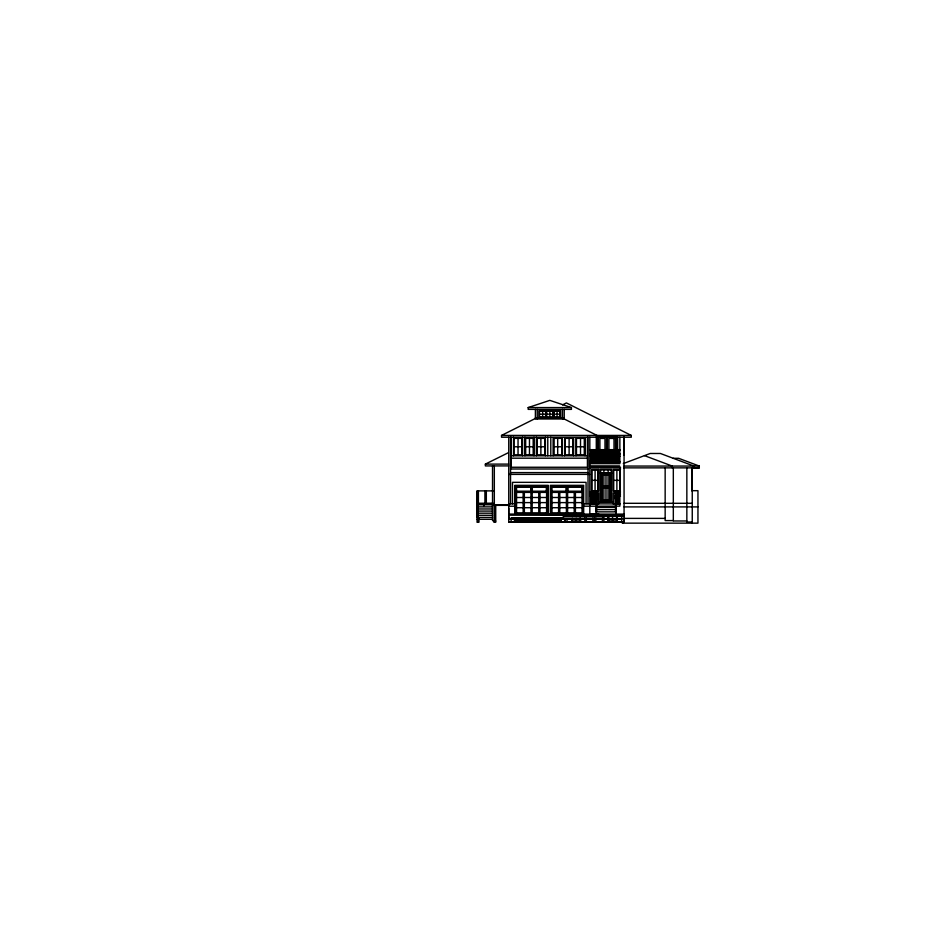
<?xml version="1.0" encoding="UTF-8"?>
<svg xmlns="http://www.w3.org/2000/svg" width="940" height="940" viewBox="0 0 940 940"><rect width="100%" height="100%" fill="white"/><g stroke="black" fill="none" stroke-linecap="round" stroke-linejoin="round"><path stroke-width="1.41" d="M564.693 520.502L564.693 522.147L564.67 518.845M595.067 490.704L595.091 470.129M602.293 489L602.293 487.672L609.672 487.672L609.661 500.315L602.293 500.315L602.293 487.672M603.868 472.914L603.868 469.765M608.074 500.315L608.086 487.672M600.566 501.972L600.566 473.361L611.4 473.372L611.376 501.984L598.686 501.984L611.611 501.984L611.623 469.542L600.343 469.53L600.343 501.972M613.256 503.911L613.256 492.819L620.471 492.819M615.195 503.911L615.207 494.769L620.471 494.769M616.734 503.911L616.746 496.308L620.471 496.308M619.871 490.574L619.895 470.153M624.066 455.113L624.066 436.736M567.008 518.986L567.008 522.147L564.599 522.147M608.145 472.914L608.192 469.765M562.508 404.882L566.409 402.931L631.28 435.42L631.28 437.218L501.537 437.218L501.537 435.42L536.564 417.877M508.74 465.899L485.357 465.923L485.357 464.113L508.399 452.68M535.389 417.959L564.223 417.912M623.314 463.573L650.198 453.48L660.409 453.48L693.896 466.064L693.896 467.862M528.186 407.572L549.806 400.37L571.438 407.572L571.438 409.37L528.186 409.37L528.186 407.572L571.438 407.572M508.74 518.41L508.74 508.211M493.018 503.405L478.413 503.488L478.413 490.88M535.389 418.253L564.223 418.206M539.642 411.18L545.647 411.18L545.647 417.184L539.642 417.184M546.857 411.18L552.861 411.18L552.861 417.184L546.857 417.184M539.642 414.176L545.647 414.176M546.857 414.176L552.861 414.176M554.06 414.176L560.064 414.176M501.537 435.42L631.28 435.42M513.546 437.758L522.558 437.758M524.955 437.758L533.967 437.758M536.376 437.758L545.376 437.758M514.145 438.357L521.959 438.357L521.959 455.183L514.145 455.183M544.777 438.357L536.975 438.357L536.975 455.183L544.777 455.183M561.603 438.357L553.789 438.357L553.789 455.183L561.603 455.183M576.62 438.357L584.422 438.357L584.422 455.183L576.62 455.183M514.145 446.77L521.959 446.77M525.554 446.77L533.368 446.77M536.975 446.77L544.777 446.77M553.789 446.77L561.603 446.77M565.198 446.77L573.012 446.77M576.467 446.77L584.422 446.77M589.827 449.673L619.871 449.673M589.827 450.272L619.871 450.272M589.827 453.903L596.289 453.903M617.615 453.903L620.2 453.903M510.538 455.782L587.43 455.782M589.827 456.311L596.289 456.311M617.615 456.311L620.2 456.311M599.896 458.109L604.996 458.109L604.996 438.44L599.896 438.44L599.896 461.693M511.137 458.18L587.43 458.18M673.228 458.297L678.633 458.297L699.301 466.064L699.301 467.862L692.251 467.862L692.251 523.145M589.827 461.411L619.789 461.411M589.827 461.693L619.871 461.693M589.827 461.916L619.871 461.916M589.827 463.655L619.871 463.655L619.871 437.218M485.357 464.113L508.704 464.113M624.019 466.064L699.301 466.064M589.827 466.651L619.871 466.651L619.871 506.143L583.67 506.214M623.667 467.862L699.301 467.862M510.538 468.99L588.029 468.99M510.538 472.597L588.029 472.597M508.74 474.383L589.827 474.383M592.082 480.34L598.087 480.34M613.855 480.363L619.883 480.363M516.553 486.99L546.587 486.99M551.991 486.99L582.024 486.99M516.695 487.143L530.818 487.143L530.818 491.044M552.144 487.143L566.256 487.143L566.256 491.044M691.617 490.68L697.95 490.68L697.95 523.145L622.28 523.145L624.066 522.17L624.066 436.548M493.336 490.88L477.062 490.88L477.062 522.299L478.871 522.299L478.871 517.917M516.553 491.197L546.587 491.197M551.991 491.197L582.024 491.197M477.367 491.491L477.966 491.491M589.827 491.679L596.736 491.69L596.747 503.911M619.871 491.679L615.359 491.679L615.359 498.94L615.959 498.94L615.959 491.679M615.359 492.184L615.959 492.184M589.827 492.278L596.736 492.278M615.359 492.278L619.871 492.278M516.553 492.396L546.587 492.396M551.991 492.396L582.024 492.396M516.553 497.507L523.157 497.507M524.356 497.507L530.971 497.507M532.169 497.507L538.773 497.507M539.971 497.507L546.587 497.507M551.991 497.507L558.595 497.507M559.793 497.507L566.409 497.507M567.607 497.507L574.211 497.507M575.421 497.507L582.024 497.507M596.136 498.435L596.736 498.435M615.359 498.435L615.959 498.435M596.736 498.94L596.136 498.94L596.136 491.679M477.367 501.678L477.966 501.678M611.611 501.984L612.645 501.984M477.367 502.019L477.966 502.019M516.553 502.606L523.157 502.606M524.356 502.606L530.971 502.606M532.169 502.606L538.773 502.606M539.971 502.606L546.587 502.606M551.991 502.606L558.595 502.606M559.793 502.606L566.409 502.606M567.607 502.606L574.211 502.606M575.421 502.606L582.024 502.606M624.066 503.299L692.251 503.299M477.062 503.488L493.336 503.488M589.827 503.699L596.595 503.699M615.524 503.699L619.871 503.699M508.74 503.816L514.897 503.816M583.67 503.816L619.871 503.922M477.367 504.439L477.966 504.439M477.062 504.768L492.525 504.768M493.923 504.768L508.74 504.768M477.367 505.05L477.966 505.05M477.367 505.391L477.966 505.391M492.525 505.344L508.951 505.344M477.367 505.802L477.966 505.802M508.74 506.214L514.897 506.214M477.062 506.872L492.525 506.872M624.066 506.907L697.95 506.907M477.062 507.518L478.413 507.518M516.553 507.718L523.157 507.718M524.356 507.718L530.971 507.718M532.169 507.718L538.773 507.718M539.971 507.718L546.587 507.718M551.991 507.718L558.595 507.718M559.793 507.718L566.409 507.718M567.607 507.718L574.211 507.718M575.421 507.718L582.024 507.718M477.062 508.975L492.525 508.975M596.136 509.598L615.959 509.598M477.062 511.078L492.525 511.078M596.136 511.853L615.959 511.853M516.553 512.829L546.587 512.829M551.991 512.829L582.024 512.829M477.062 513.181L492.525 513.181M508.74 514.086L624.066 514.11M589.827 514.227L598.803 514.11M589.827 514.768L587.43 515.332M477.062 515.285L492.525 515.285M508.74 515.179L589.827 515.308L589.827 437.218M477.367 515.355L477.966 515.355M624.066 515.355L540.723 515.296M477.367 515.578L477.966 515.578M563.401 515.672L624.066 515.696M563.401 516.048L624.066 516.025M477.062 517.388L492.525 517.388M563.401 518.187L511.137 518.187L511.137 521.888M511.137 518.281L603.045 518.281M624.066 518.387L665.156 518.387M508.74 518.598L624.066 518.586L624.066 522.17L567.008 521.677M516.248 518.915L525.26 518.915M527.657 518.915L536.67 518.915M539.078 518.915L548.079 518.915M550.488 518.915L559.5 518.915M477.062 519.291L492.525 519.291M508.74 519.303L621.669 519.303M564.599 520.502L565.058 518.845L564.693 521.677L621.669 521.677M673.322 520.584L665.156 520.584L665.156 467.862M686.846 520.971L673.322 520.971L673.322 467.862M495.721 521.101L493.923 521.101L493.923 522.299L495.721 522.276L495.721 504.768M572.307 521.007L580.109 521.007M608.638 521.007L616.452 521.007M508.74 521.888L621.669 522.147L621.669 515.026M621.07 522.158L622.421 522.158M692.251 522.005L686.846 522.005L686.846 467.862M589.827 465.923L619.589 465.946M589.827 467.873L620.659 467.897M620.494 469.554L613.256 469.542L613.256 491.162L620.471 491.173M620.036 470L613.714 469.988L613.714 490.715L620.024 490.727M600.343 473.137L611.623 473.149M589.827 492.807L598.686 492.807L598.686 503.911M589.827 494.746L596.747 494.757M589.827 496.285L595.208 496.285L595.208 503.911M611.905 501.984L613.256 501.984M567.008 522.147L508.74 522.029L508.74 437.159M477.367 505.473L477.966 505.473M644.464 455.63L672.218 466.064L672.218 467.862M563.483 418.617L597.041 435.42L597.041 437.218M691.805 467.885L691.805 490.551M618.661 450.272L618.661 461.693M618.661 492.278L618.661 503.699M618.438 450.272L618.438 461.693M618.438 492.278L618.438 503.699M617.615 436.771L617.615 460.212L596.289 460.212L596.289 436.771M617.239 450.272L617.239 461.693M617.239 492.278L617.239 503.699M617.016 450.272L617.016 461.693M617.016 492.278L617.016 503.699M617.051 515.132L617.051 522.111M616.875 470.141L616.875 490.574M616.605 515.414L616.605 522.111M615.959 436.489L615.959 460.212M615.959 514.11L615.959 507.353L596.136 507.353L596.136 514.11M615.806 450.272L615.806 461.693M615.806 492.278L615.735 511.853M615.582 461.693L615.512 436.936L607.405 436.936L607.252 461.693M615.582 492.278L615.512 511.853M614.384 450.272L614.384 461.693M614.161 450.272L614.161 461.693M612.962 450.272L612.962 461.693M612.727 450.272L612.727 461.693M612.551 515.602L612.551 522.076M611.529 450.272L611.529 461.693M611.306 450.272L611.306 461.693M610.107 450.272L610.107 461.693M609.884 450.272L609.884 461.693M608.673 450.272L608.673 461.693M608.638 515.602L608.638 522.041M608.45 450.272L608.45 461.693M608.497 515.39L608.497 522.041M608.086 475.029L608.086 486.321M608.039 515.108L608.039 522.029M607.029 450.272L607.029 461.693M606.946 436.489L606.946 460.212M606.5 460.212L606.5 436.936L598.392 436.936L598.392 460.212M605.983 475.029L605.983 486.321M605.983 487.672L605.983 500.315M605.83 450.272L605.83 461.693M605.595 450.272L605.595 461.693M604.397 450.272L604.397 461.693M604.173 450.272L604.173 461.693M603.88 475.029L603.88 486.321M603.891 515.308L603.891 521.994M603.88 487.672L603.88 500.315M602.975 450.272L602.975 461.693M603.045 515.555L603.045 518.574M602.752 450.272L602.752 461.693M602.387 518.105L602.387 521.982M601.541 450.272L601.541 461.693M601.318 450.272L601.318 461.693M600.12 450.272L600.12 461.693M598.686 450.272L598.686 461.693M598.463 450.272L598.463 461.693M598.087 470.129L598.087 490.551M597.946 436.489L597.946 460.212M597.264 450.272L597.264 461.693M597.041 450.272L597.041 461.693M596.595 511.853L596.595 492.572L596.36 511.853M595.878 518.093L595.878 521.923M595.843 450.272L595.843 461.693M595.843 492.278L595.843 503.699M595.607 450.272L595.607 461.693M595.607 492.278L595.607 503.699M594.409 450.272L594.409 461.693M594.409 492.278L594.409 503.699M594.374 517.952L594.374 521.912M594.186 450.272L594.186 461.693M594.186 492.278L594.186 503.699M592.987 450.272L592.987 461.693M592.987 492.278L592.987 503.699M592.764 450.272L592.764 461.693M592.764 492.278L592.764 503.699M592.87 518.081L592.87 521.9M591.554 450.272L591.554 461.693M591.554 492.278L591.554 503.699M591.331 450.272L591.331 461.693M591.331 492.278L591.331 503.699M588.029 437.218L588.029 503.816M587.43 437.218L587.43 467.251L511.137 467.251L511.137 437.218M586.36 518.069L586.36 521.841M586.078 503.816L586.078 482.338L512.5 482.338L512.5 503.816M585.021 455.782L585.021 437.758L576.02 437.758L576.02 455.782M584.856 517.917L584.856 521.829M583.67 514.086L583.67 485.346L550.335 485.346L550.335 514.086M583.223 514.086L583.223 485.792L550.793 485.792L550.793 514.086M582.024 485.792L582.024 514.086M581.872 491.044L581.872 487.143L567.76 487.143L567.76 491.044M580.709 519.08L580.709 521.794M580.52 438.357L580.52 455.183M580.262 517.893L580.262 521.794M580.109 518.304L580.109 521.794M576.208 518.304L576.208 521.759M575.421 492.396L575.421 512.829M574.211 492.396L574.211 512.829M573.611 455.782L573.611 437.758L564.599 437.758L564.599 455.782M572.307 518.304L572.307 521.723M572.154 518.739L572.154 521.723M571.696 518.998L571.696 521.723M569.111 438.357L569.111 455.183M567.607 486.99L567.607 491.197M567.607 492.396L567.607 512.829M566.409 486.99L566.409 491.197M566.409 492.396L566.409 512.829M566.115 521.7L565.363 521.7M564.223 409.37L564.223 418.981L535.389 418.981L535.389 409.37M563.401 514.92L563.401 518.281M562.472 409.37L562.472 418.981M562.202 455.782L562.202 437.758L553.19 437.758L553.19 455.782M561.298 517.834L561.298 520.713L514.45 520.713L514.45 517.834M560.663 417.783L560.663 410.58L539.043 410.58L539.043 417.783M559.793 492.396L559.793 512.829M558.595 492.396L558.595 512.829M557.69 438.357L557.69 455.183M557.067 411.18L557.067 417.184M553.46 410.58L553.46 417.783M551.991 485.792L551.991 514.086M550.793 437.218L550.793 455.782M549.853 411.18L549.853 417.184M548.231 514.086L548.231 485.346L514.897 485.346L514.897 514.086M547.785 437.218L547.785 455.782M547.785 514.086L547.785 485.792L515.343 485.792L515.343 514.086M546.587 485.792L546.587 514.086M546.434 491.044L546.434 487.143L532.322 487.143L532.322 491.044M546.258 410.58L546.258 417.783M545.376 437.218L545.376 455.782M542.65 411.18L542.65 417.184M540.876 438.357L540.876 455.183M539.971 492.396L539.971 512.829M538.773 492.396L538.773 512.829M537.245 409.37L537.245 418.981M536.376 437.218L536.376 455.782M533.967 437.218L533.967 455.782M532.169 486.99L532.169 491.197M532.169 492.396L532.169 512.829M530.971 486.99L530.971 491.197M530.971 492.396L530.971 512.829M529.467 438.357L529.467 455.183M524.955 437.218L524.955 455.782M524.356 492.396L524.356 512.829M523.157 492.396L523.157 512.829M522.558 437.218L522.558 455.782M518.046 438.357L518.046 455.183M516.553 485.792L516.553 514.086M513.546 437.218L513.546 455.782M510.538 437.218L510.538 503.816M494.322 465.899L494.322 520.654L492.525 520.654L492.525 465.911M486.332 490.88L486.332 503.488M484.911 490.88L484.911 503.488M483.853 504.768L483.853 505.72L483.548 504.768M478.413 517.893L478.413 522.276M477.966 490.88L477.966 517.388M477.367 490.88L477.367 517.388M602.305 475.017L602.293 486.321L609.672 486.321L609.684 475.029L602.305 475.017M610.189 474.582L610.178 500.773L601.776 500.762L601.776 474.571L610.189 474.582M545.799 411.027L539.49 411.027L539.49 417.337L545.799 417.337L545.799 411.027M553.014 411.027L546.704 411.027L546.704 417.337L553.014 417.337L553.014 411.027M560.216 411.027L553.907 411.027L553.907 417.337L560.216 417.337L560.216 411.027M560.064 411.18L554.06 411.18L554.06 417.184L560.064 417.184L560.064 411.18M522.1 438.216L513.992 438.216L513.992 455.324L522.1 455.324L522.1 438.216M533.52 438.216L525.413 438.216L525.413 455.324L533.52 455.324L533.52 438.216M544.93 438.216L536.822 438.216L536.822 455.324L544.93 455.324L544.93 438.216M561.744 438.216L553.637 438.216L553.637 455.324L561.744 455.324L561.744 438.216M573.165 438.216L565.058 438.216L565.058 455.324L573.165 455.324L573.165 438.216M584.574 438.216L576.467 438.216L576.467 455.324L584.574 455.324L584.574 438.216M533.368 438.357L525.554 438.357L525.554 455.183L533.368 455.183L533.368 438.357M573.012 438.357L565.198 438.357L565.198 455.183L573.012 455.183L573.012 438.357M614.008 438.44L608.909 438.44L608.909 458.109L614.008 458.109L614.008 438.44M477.802 492.172L477.497 514.533L477.802 492.172M598.686 469.53L591.483 469.53L591.483 491.15L598.686 491.15L598.686 469.53M611.4 469.765L600.566 469.753L600.566 472.914L611.4 472.914L611.4 469.765M598.24 469.977L591.93 469.977L591.93 490.704L598.24 490.704L598.24 469.977"/></g></svg>
